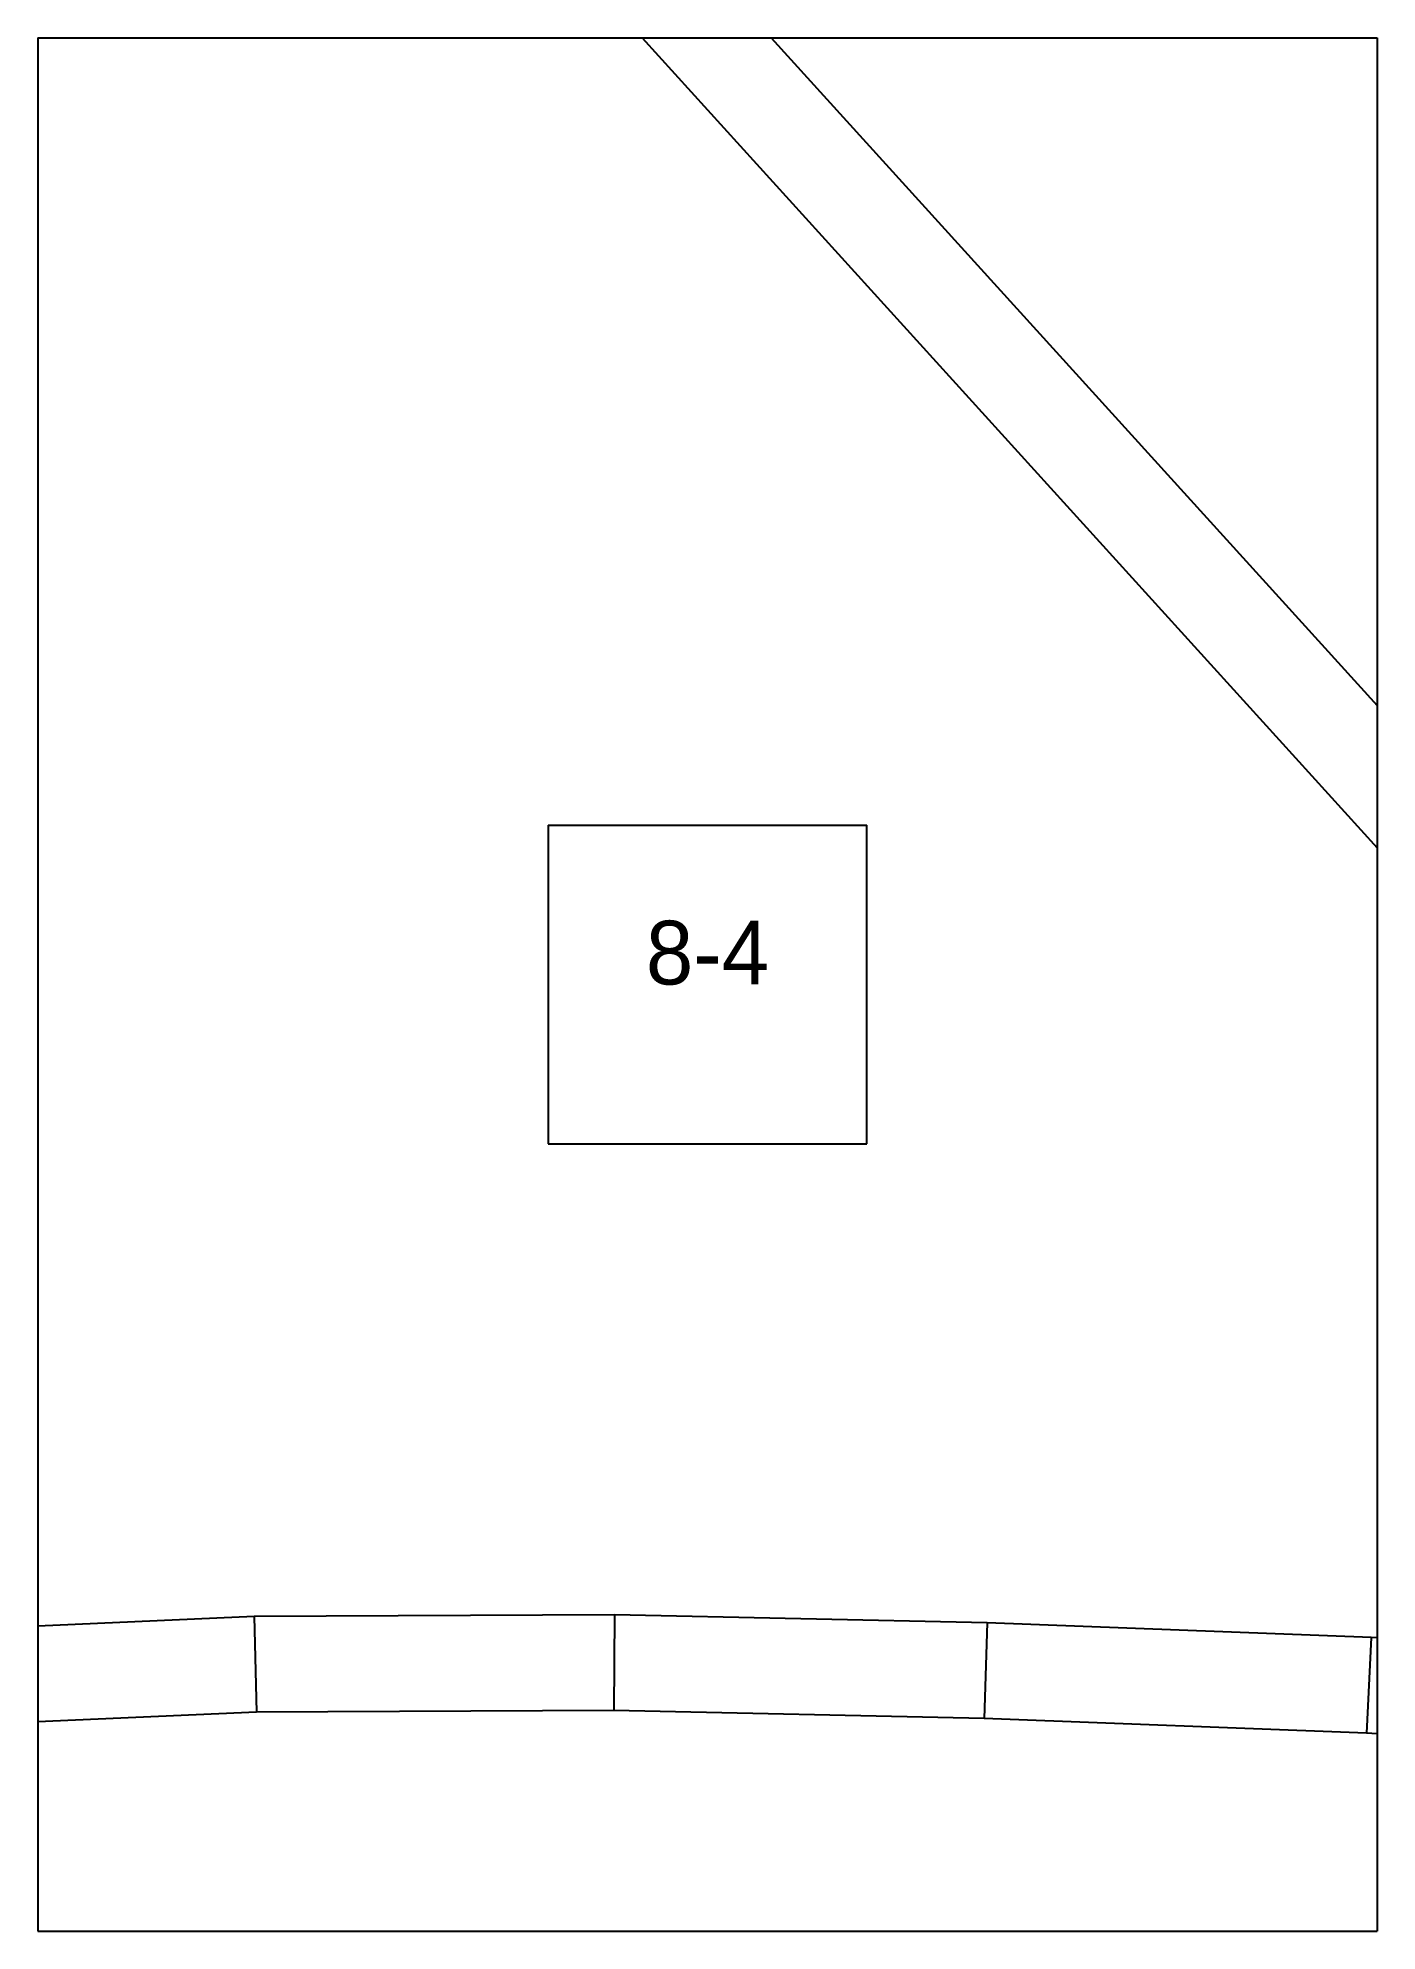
# Paper-space layout 'Plan 8-4' of a CAD drawing. Header units: metres, sheet in millimetres. Extents: x 0 to 210, y 0 to 297.
# The model-space entities are those that its viewports show. They can reach past a viewport. Long polylines and large blocks are cut down to what shows.
import ezdxf
from ezdxf.enums import TextEntityAlignment as Align

# ---------------------------------------------------------------- set-up
doc = ezdxf.new("R2010")
doc.units = ezdxf.units.M
for name, color, linetype in [('default', 7, 'Continuous'), ('TEXTLAYER', 7, 'Continuous'), ('VIEWPORTS', 7, 'Continuous')]:
    doc.layers.add(name, color=color, linetype=linetype)

msp = doc.modelspace()

# ---------------------------------------------------------------- linework, layer by layer
at = {"color": 9}
for p, q in [((630, -1782), (630, -2079)), ((630, -1782), (630, -2079)), ((840, -1782), (840, -2079)), ((840, -1782), (840, -2079)), ((420, -2079), (630, -2079)), ((420, -2079), (630, -2079)), ((630, -2079), (840, -2079)), ((630, -2079), (630, -2376)), ((630, -2079), (840, -2079)), ((630, -2079), (630, -2376)), ((840, -2079), (1050, -2079)), ((840, -2079), (840, -2376)), ((840, -2079), (1050, -2079)), ((840, -2079), (840, -2376)), ((710, -2202.5), (760, -2202.5)), ((710, -2202.5), (710, -2252.5)), ((760, -2252.5), (760, -2202.5)), ((710, -2252.5), (760, -2252.5)), ((420, -2376), (630, -2376)), ((420, -2376), (630, -2376)), ((630, -2376), (840, -2376)), ((630, -2376), (630, -2673)), ((630, -2376), (840, -2376)), ((630, -2376), (630, -2673)), ((840, -2376), (1050, -2376)), ((840, -2376), (840, -2673)), ((840, -2376), (1050, -2376)), ((840, -2376), (840, -2673))]:
    msp.add_line(p, q, dxfattribs=at)
at = {"layer": 'default', "color": 7, "linetype": 'Continuous'}
for p, q in [((619.84, -1941.03), (887.74, -2236.35)), ((620.67, -1964.27), (887.72, -2258.65)), ((663.92, -2326.65), (609.41, -2329.09)), ((720.44, -2326.38), (663.92, -2326.65)), ((663.92, -2326.65), (664.29, -2341.65)), ((720.44, -2326.38), (720.32, -2341.38)), ((778.83, -2327.64), (720.44, -2326.38)), ((778.83, -2327.64), (778.38, -2342.63)), ((839.05, -2329.96), (778.83, -2327.64)), ((839.05, -2329.96), (838.36, -2344.94)), ((901.08, -2333.29), (839.05, -2329.96)), ((664.29, -2341.65), (610.45, -2344.06)), ((720.32, -2341.38), (664.29, -2341.65)), ((778.38, -2342.63), (720.32, -2341.38)), ((838.36, -2344.94), (778.38, -2342.63)), ((900.19, -2348.26), (838.36, -2344.94))]:
    msp.add_line(p, q, dxfattribs=at)

# ---------------------------------------------------------------- texts
at = {"layer": 'TEXTLAYER', "color": 1}
msp.add_text('8-4', height=10, dxfattribs=at).set_placement((735, -2227.5), align=Align.CENTER)

psp = doc.layouts.new('Plan 8-4')

# ---------------------------------------------------------------- viewports
at = {"layer": 'VIEWPORTS'}
psp.add_viewport(center=(105, 148.5), size=(210, 297), view_center_point=(735, -2227.5), view_height=297, dxfattribs=at)

doc.saveas('drawing.dxf')
